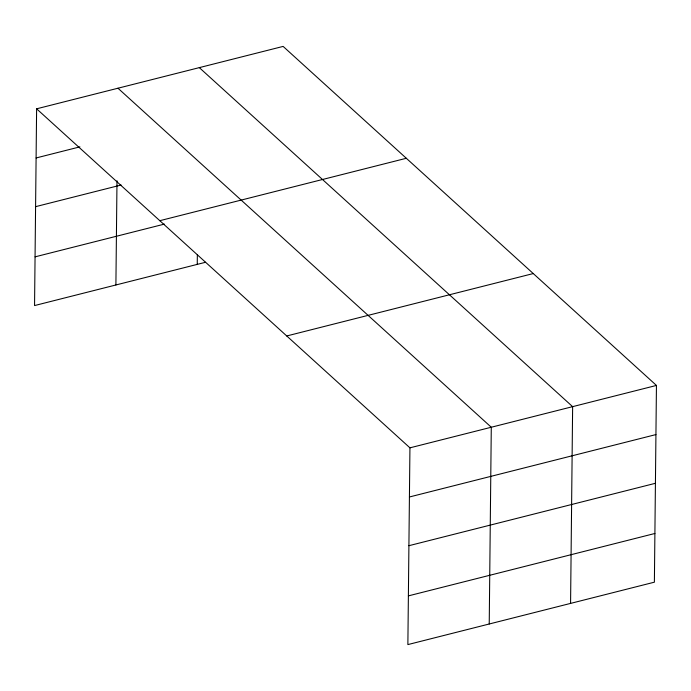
<?xml version="1.0" encoding="UTF-8"?>
<svg xmlns="http://www.w3.org/2000/svg" width="691" height="691" viewBox="0 0 691 691"><rect width="100%" height="100%" fill="white"/><g stroke="black" fill="none" stroke-linecap="round" stroke-linejoin="round"><path stroke-width="1.04" d="M36.614 108.815L409.936 447.837L407.871 644.591L654.386 582.185L656.45 385.431L283.129 46.409L36.614 108.815L34.55 305.569L205.529 262.286M115.898 284.968L116.995 180.783M197.246 264.377L197.35 254.849M489.228 623.999L491.284 427.245L117.962 88.215M570.576 603.407L572.632 406.654L199.31 67.623M36.096 157.963L79.897 146.872M35.587 206.669L121.106 185.024M159.811 220.688L406.325 158.282M35.06 256.853L164.389 224.117M286.739 335.964L533.253 273.558M409.936 447.837L656.45 385.431M409.418 496.984L655.932 434.579M408.908 545.7L655.422 483.294M408.381 595.884L654.904 533.478"/></g></svg>
